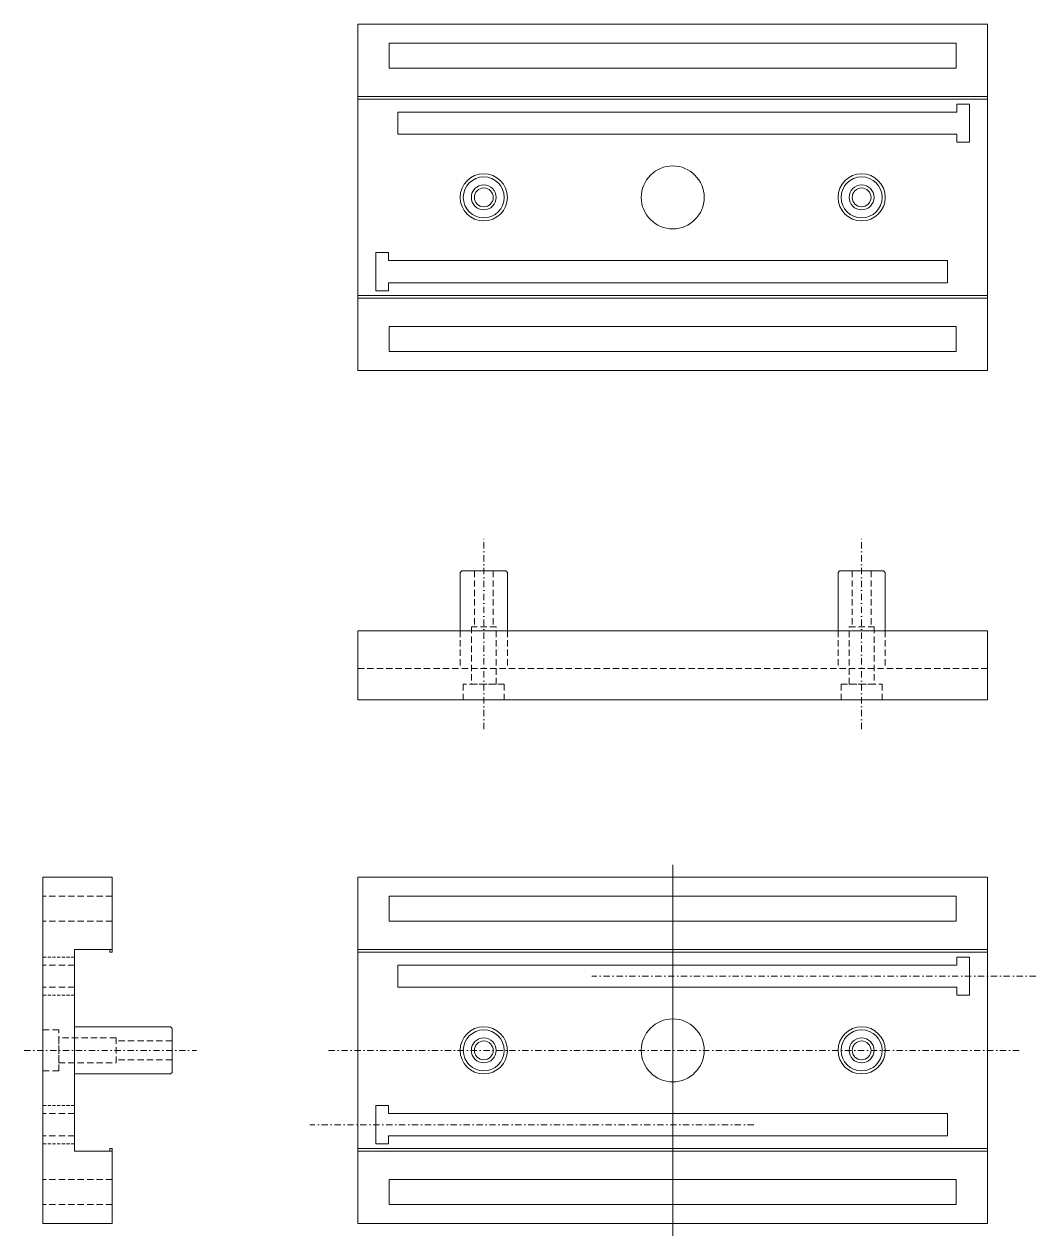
# Model space of a CAD drawing. Header units: inches. Extents: x 94 to 415, y 70 to 455.
import ezdxf

# ---------------------------------------------------------------- set-up
doc = ezdxf.new("R2010")
doc.units = ezdxf.units.IN
doc.header["$MEASUREMENT"] = 0
doc.linetypes.add('DASHDOT', pattern=[0.4, 0.2, -0.1, 0, -0.1])
doc.linetypes.add('DASHED', pattern=[0.3, 0.2, -0.1])

msp = doc.modelspace()

# ---------------------------------------------------------------- linework, layer by layer
at = {"color": 1, "linetype": 'DASHDOT', "lineweight": 5, "ltscale": 10}
for p, q in [((239.77, 230.7), (239.77, 291.3)), ((359.77, 230.7), (359.77, 291.3)), ((415.08, 152.27), (274.06, 152.27)), ((93.82, 128.67), (148.48, 128.67)), ((409.77, 128.67), (189.77, 128.67)), ((325.54, 105.07), (184.53, 105.07))]:
    msp.add_line(p, q, dxfattribs=at)
at = {"color": 7, "lineweight": 5, "ltscale": 5}
for p, q in [((232.77, 280.97), (232.27, 280.47)), ((232.77, 280.97), (246.77, 280.97)), ((247.27, 280.47), (246.77, 280.97)), ((352.27, 280.47), (352.77, 280.97)), ((366.77, 280.97), (352.77, 280.97)), ((366.77, 280.97), (367.27, 280.47)), ((232.27, 280.47), (232.27, 278.97)), ((247.27, 280.47), (247.27, 278.97)), ((352.27, 280.47), (352.27, 278.97)), ((367.27, 280.47), (367.27, 278.97)), ((140.77, 135.67), (140.77, 121.67))]:
    msp.add_line(p, q, dxfattribs=at)
at = {"color": 7, "linetype": 'DASHED', "lineweight": 5, "ltscale": 10}
for p, q in [((236.77, 280.97), (236.77, 262.97)), ((242.77, 280.97), (242.77, 262.97)), ((356.77, 280.97), (356.77, 262.97)), ((362.77, 280.97), (362.77, 262.97)), ((232.27, 261.97), (232.27, 249.97)), ((247.27, 261.97), (247.27, 249.97)), ((352.27, 261.97), (352.27, 249.97)), ((367.27, 261.97), (367.27, 249.97)), ((121.77, 177.67), (99.77, 177.67)), ((121.77, 169.67), (99.77, 169.67)), ((109.77, 155.77), (99.77, 155.77)), ((109.77, 148.77), (99.77, 148.77)), ((140.77, 131.67), (122.77, 131.67)), ((140.77, 125.67), (122.77, 125.67)), ((109.77, 108.57), (99.77, 108.57)), ((109.77, 101.57), (99.77, 101.57)), ((121.77, 87.67), (99.77, 87.67)), ((121.77, 79.67), (99.77, 79.67))]:
    msp.add_line(p, q, dxfattribs=at)
at = {"color": 7, "linetype": 'ByBlock', "lineweight": 5}
for p, q in [((232.27, 278.97), (232.27, 261.97)), ((247.27, 278.97), (247.27, 261.97)), ((352.27, 278.97), (352.27, 261.97)), ((367.27, 278.97), (367.27, 261.97)), ((99.77, 183.67), (99.77, 73.67)), ((99.77, 183.67), (121.77, 183.67)), ((121.77, 183.67), (121.77, 160.67)), ((121.77, 160.67), (109.77, 160.67)), ((109.77, 160.67), (109.77, 96.67)), ((140.27, 136.17), (109.77, 136.17)), ((140.27, 121.17), (109.77, 121.17)), ((121.77, 96.67), (109.77, 96.67)), ((121.77, 73.67), (121.77, 96.67)), ((99.77, 73.67), (121.77, 73.67))]:
    msp.add_line(p, q, dxfattribs=at)
at = {"color": 7, "lineweight": 5}
msp.add_line((299.77, 187.56), (299.77, 69.78), dxfattribs=at)
at = {"color": 7, "linetype": 'DASHED', "lineweight": 5, "ltscale": 5}
for p, q in [((99.77, 158.32), (109.77, 158.32)), ((99.77, 146.22), (109.77, 146.22)), ((139.77, 136.17), (138.77, 136.17)), ((139.77, 121.17), (138.77, 121.17)), ((99.77, 111.12), (109.77, 111.12)), ((99.77, 99.02), (109.77, 99.02))]:
    msp.add_line(p, q, dxfattribs=at)
at = {"color": 7, "linetype": 'ByBlock', "lineweight": 5, "ltscale": 5}
for p, q in [((140.27, 136.17), (140.77, 135.67)), ((140.27, 121.17), (140.77, 121.67))]:
    msp.add_line(p, q, dxfattribs=at)
at = {"color": 7, "lineweight": 5}
for points in [[(299.77, 431.62), (199.77, 431.62), (199.77, 454.62), (299.77, 454.62)], [(299.77, 431.62), (399.77, 431.62), (399.77, 454.62), (299.77, 454.62)], [(299.77, 367.62), (199.77, 367.62), (199.77, 344.62), (299.77, 344.62)], [(299.77, 367.62), (399.77, 367.62), (399.77, 344.62), (299.77, 344.62)], [(299.77, 160.67), (199.77, 160.67), (199.77, 183.67), (299.77, 183.67)], [(299.77, 160.67), (399.77, 160.67), (399.77, 183.67), (299.77, 183.67)], [(299.77, 96.67), (199.77, 96.67), (199.77, 73.67), (299.77, 73.67)], [(299.77, 96.67), (399.77, 96.67), (399.77, 73.67), (299.77, 73.67)]]:
    msp.add_lwpolyline(points, dxfattribs=at)
at = {"lineweight": 5}
for points in [[(209.77, 448.62), (389.77, 448.62), (389.77, 440.62), (209.77, 440.62)], [(209.77, 350.62), (389.77, 350.62), (389.77, 358.62), (209.77, 358.62)]]:
    msp.add_lwpolyline(points, close=True, dxfattribs=at)
at = {"color": 7, "linetype": 'ByBlock', "lineweight": 5}
for points in [[(399.77, 431.62), (199.77, 431.62), (199.77, 367.62), (399.77, 367.62)], [(399.77, 430.82), (199.77, 430.82), (199.77, 431.62), (399.77, 431.62)], [(399.77, 367.62), (199.77, 367.62), (199.77, 368.42), (399.77, 368.42)], [(399.77, 261.97), (199.77, 261.97), (199.77, 239.97), (399.77, 239.97)], [(121.77, 160.67), (120.97, 160.67), (120.97, 159.87), (121.77, 159.87)], [(399.77, 160.67), (199.77, 160.67), (199.77, 96.67), (399.77, 96.67)], [(399.77, 159.87), (199.77, 159.87), (199.77, 160.67), (399.77, 160.67)], [(121.77, 96.67), (120.97, 96.67), (120.97, 97.47), (121.77, 97.47)], [(399.77, 96.67), (199.77, 96.67), (199.77, 97.47), (399.77, 97.47)]]:
    msp.add_lwpolyline(points, close=True, dxfattribs=at)
for points in [[(389.98, 426.72), (389.98, 429.27), (394.08, 429.27), (394.08, 417.17), (389.98, 417.17), (389.98, 419.72)], [(389.98, 426.72), (212.5, 426.72), (212.5, 419.72), (389.98, 419.72)], [(209.55, 372.52), (209.55, 369.97), (205.45, 369.97), (205.45, 382.07), (209.55, 382.07), (209.55, 379.52)], [(209.55, 379.52), (387.03, 379.52), (387.03, 372.52), (209.55, 372.52)], [(389.98, 155.77), (389.98, 158.32), (394.08, 158.32), (394.08, 146.22), (389.98, 146.22), (389.98, 148.77)], [(389.98, 155.77), (212.5, 155.77), (212.5, 148.77), (389.98, 148.77)], [(209.55, 101.57), (209.55, 99.02), (205.45, 99.02), (205.45, 111.12), (209.55, 111.12), (209.55, 108.57)], [(209.55, 108.57), (387.03, 108.57), (387.03, 101.57), (209.55, 101.57)]]:
    msp.add_lwpolyline(points, dxfattribs=at)
at = {"color": 7, "linetype": 'DASHED', "lineweight": 5, "ltscale": 10}
for points in [[(243.72, 263.17), (235.82, 263.17), (235.82, 244.97), (243.72, 244.97)], [(355.82, 263.17), (363.72, 263.17), (363.72, 244.97), (355.82, 244.97)], [(399.77, 249.97), (199.77, 249.97), (199.77, 239.97), (399.77, 239.97)], [(246.27, 244.97), (233.27, 244.97), (233.27, 239.97), (246.27, 239.97)], [(353.27, 244.97), (366.27, 244.97), (366.27, 239.97), (353.27, 239.97)], [(104.77, 122.17), (104.77, 135.17), (99.77, 135.17), (99.77, 122.17)], [(122.97, 124.72), (122.97, 132.62), (104.77, 132.62), (104.77, 124.72)]]:
    msp.add_lwpolyline(points, close=True, dxfattribs=at)
at = {"color": 7, "lineweight": 5}
for points in [[(209.77, 177.67), (389.77, 177.67), (389.77, 169.67), (209.77, 169.67)], [(209.77, 79.67), (389.77, 79.67), (389.77, 87.67), (209.77, 87.67)]]:
    msp.add_lwpolyline(points, close=True, dxfattribs=at)
at = {"color": 7, "linetype": 'ByBlock', "lineweight": 5}
for centre, radius in [((299.77, 399.62), 10), ((239.77, 399.62), 7.5), ((359.77, 399.62), 7.5), ((239.77, 399.62), 3), ((359.77, 399.62), 3), ((299.77, 128.67), 10), ((239.77, 128.67), 7.5), ((359.77, 128.67), 7.5), ((239.77, 128.67), 3), ((359.77, 128.67), 3)]:
    msp.add_circle(centre, radius, dxfattribs=at)
at = {"color": 7, "lineweight": 5}
for centre, radius in [((239.77, 399.62), 6.5), ((359.77, 399.62), 6.5), ((239.77, 399.62), 3.95), ((359.77, 399.62), 3.95), ((239.77, 128.67), 6.5), ((359.77, 128.67), 6.5), ((239.77, 128.67), 3.95), ((359.77, 128.67), 3.95)]:
    msp.add_circle(centre, radius, dxfattribs=at)

doc.saveas('drawing.dxf')
